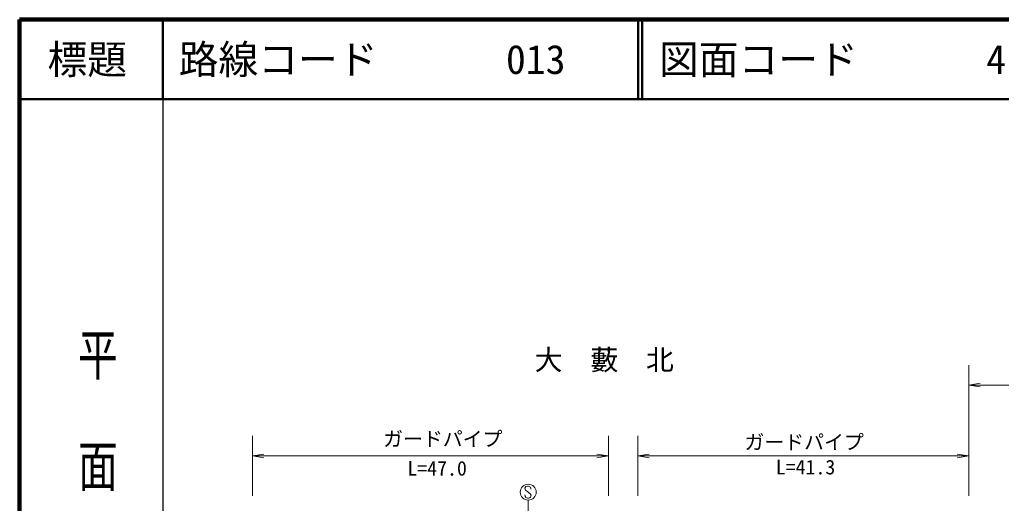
# Model space of a CAD drawing. Units: millimetres, scale not verified. Extents: x 40000 to 680000, y 20000 to 380000.
# Drawn here: x 40000 to 163422, y 319196 to 380000 of the extents above; entities that cross this region are included whole.
import ezdxf
from ezdxf.enums import TextEntityAlignment as Align

# ---------------------------------------------------------------- set-up
doc = ezdxf.new("R2010")
doc.units = ezdxf.units.MM
doc.header["$LTSCALE"] = 1000
for name, color, linetype, lineweight in [('M-STR-HTXT', 7, 'Continuous', 13), ('M-STR-STR3', 7, 'Continuous', 13), ('M-STR-STRC', 7, 'Continuous', 13), ('M-TTL', 7, 'Continuous', 13), ('M-TTL-BAND', 7, 'Continuous', 25), ('M-TTL-LINE', 7, 'Continuous', 50)]:
    doc.layers.add(name, color=color, linetype=linetype, lineweight=lineweight)
doc.layers.add('M-TTL-TXT', color=7, linetype='Continuous')
doc.styles.add('@ＭＳ ゴシック', font='')
doc.styles.add('ＭＳ ゴシック', font='')
doc.styles.get('@ＭＳ ゴシック').set_extended_font_data('@MS Gothic')
doc.styles.get('ＭＳ ゴシック').set_extended_font_data('MS Gothic')

# ---------------------------------------------------------------- blocks, each defined once
blk = doc.blocks.new('open_arrow')
at = {"color": 0, "linetype": 'Continuous', "lineweight": -2}
blk.add_lwpolyline([(7.5, 1.25), (0, 0), (7.5, -1.25)], dxfattribs=at)

msp = doc.modelspace()

# ---------------------------------------------------------------- linework, layer by layer
at = {"layer": 'M-STR-STR3'}
for p, q in [((159312, 327670), (159312, 336582)), ((159312, 334067), (189427, 334067)), ((69259, 320155), (69259, 327670)), ((114015, 320155), (114015, 327670)), ((117701, 320155), (117701, 327670)), ((159312, 320155), (159312, 327670)), ((114015, 325155), (69259, 325155)), ((117701, 325155), (159312, 325155))]:
    msp.add_line(p, q, dxfattribs=at)
at = {"layer": 'M-STR-STRC'}
for p, q in [((103657, 321305), (103533, 321121)), ((103533, 321121), (103535, 320989)), ((103535, 320989), (103599, 320860)), ((103849, 321371), (103657, 321305)), ((103970, 321368), (103849, 321371)), ((104220, 321250), (103970, 321368)), ((104283, 321118), (104220, 321250)), ((104283, 320989), (104283, 321118)), ((103535, 320141), (103533, 320262)), ((103575, 320039), (103535, 320141)), ((103659, 319928), (103575, 320039)), ((103599, 320860), (103854, 320678)), ((103846, 319867), (103659, 319928)), ((103980, 319867), (103846, 319867)), ((103854, 320678), (103983, 320547)), ((104081, 319896), (103980, 319867)), ((103983, 320547), (104162, 320431)), ((104223, 319988), (104081, 319896)), ((104162, 320431), (104289, 320231)), ((104283, 320120), (104223, 319988)), ((104289, 320231), (104283, 320120)), ((103930, 285748), (103930, 319608))]:
    msp.add_line(p, q, dxfattribs=at)
msp.add_circle((103940, 320608), 1000, dxfattribs=at)
at = {"layer": 'M-TTL', "color": 2, "lineweight": 140}
for p, q in [((40000, 380000), (40000, 20000)), ((680000, 380000), (40000, 380000))]:
    msp.add_line(p, q, dxfattribs=at)
at = {"layer": 'M-TTL-BAND'}
msp.add_line((58000, 370000), (58000, 20000), dxfattribs=at)
at = {"layer": 'M-TTL-LINE'}
for p, q in [((58000, 380000), (58000, 370000)), ((117750, 380000), (117750, 370000)), ((118250, 380000), (118250, 370000)), ((40000, 370000), (680000, 370000))]:
    msp.add_line(p, q, dxfattribs=at)

# ---------------------------------------------------------------- block references
at = {"layer": 'M-STR-STR3', "xscale": 193, "yscale": 193}
for p in [(159312, 334067), (69259, 325155), (117701, 325155)]:
    msp.add_blockref('open_arrow', p, dxfattribs=at)
at = {"layer": 'M-STR-STR3', "xscale": 193, "yscale": 193, "rotation": 180}
for p in [(114015, 325155), (159312, 325155)]:
    msp.add_blockref('open_arrow', p, dxfattribs=at)

# ---------------------------------------------------------------- texts
at = {"layer": 'M-STR-HTXT', "style": 'ＭＳ ゴシック'}
msp.add_text('大\u3000藪\u3000北', height=2566, dxfattribs=at).set_placement((104745, 335184), align=Align.BOTTOM_LEFT)
at = {"layer": 'M-STR-STR3', "style": 'ＭＳ ゴシック'}
for s, p in [('ガードパイプ', (85698, 325827)), ('ガードパイプ', (131124, 325429)), ('L=41.3', (135061, 322286)), ('L=47.0', (88745, 322134))]:
    msp.add_text(s, height=1833, dxfattribs=at).set_placement(p, align=Align.BOTTOM_LEFT)
at = {"layer": 'M-TTL-BAND', "style": '@ＭＳ ゴシック', "width": 1.4}
msp.add_text('平  面  図', height=3666, rotation=270, dxfattribs=at).set_placement((49777, 306475), align=Align.MIDDLE_RIGHT)
at = {"layer": 'M-TTL-TXT', "style": 'ＭＳ ゴシック'}
msp.add_text('標題', height=3666, dxfattribs=at).set_placement((48500, 375000), align=Align.MIDDLE_CENTER)
for s, p in [('路線コード', (60000, 375000)), ('013', (101142, 375000)), ('図面コード', (120380, 375000)), ('4-0', (161521, 375000))]:
    msp.add_text(s, height=3666, dxfattribs=at).set_placement(p, align=Align.MIDDLE_LEFT)

doc.saveas('drawing.dxf')
